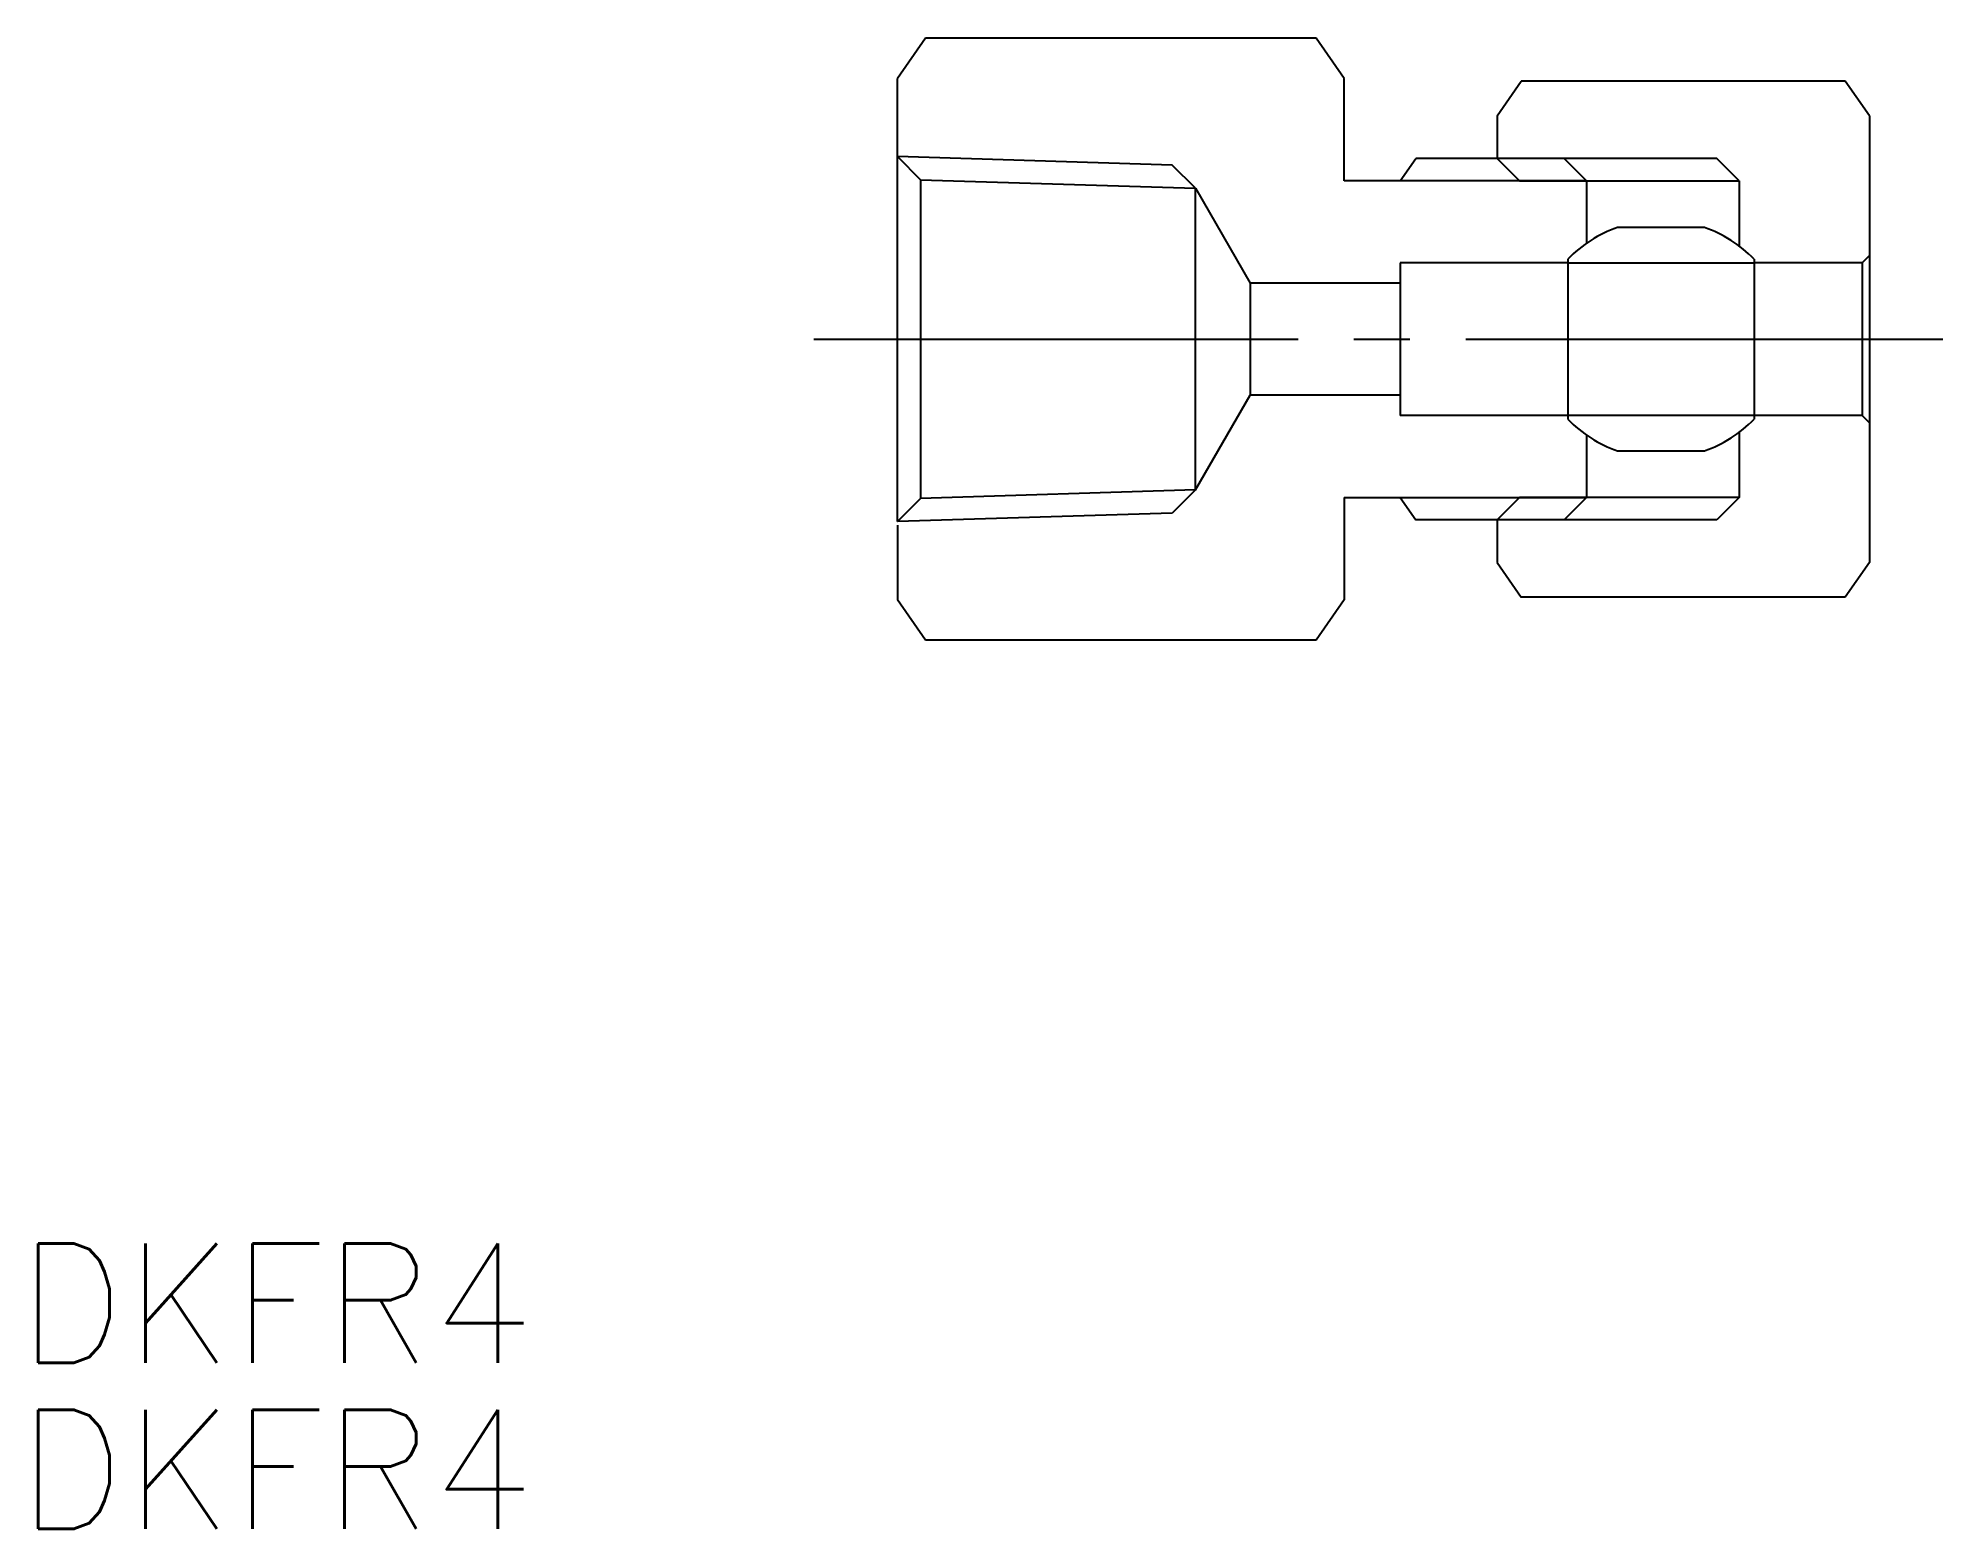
# Model space of a CAD drawing. Extents: x 91 to 142.1, y 143 to 183.
import ezdxf

# ---------------------------------------------------------------- set-up
doc = ezdxf.new("R2010")
doc.units = 0
doc.linetypes.add('CENTER', pattern=[17.5, 13, -1.5, 1.5, -1.5])
doc.layers.get('0').update_dxf_attribs({"linetype": 'CONTINUOUS'})
doc.layers.add('CENTER', color=1, linetype='CENTER')
doc.styles.get("Standard").update_dxf_attribs({"font": 'txt.shx', "bigfont": '@extfont2.shx'})

msp = doc.modelspace()

# ---------------------------------------------------------------- linework, layer by layer
at = {"color": 7, "linetype": 'CONTINUOUS'}
for p, q in [((114.818, 183.009), (114.059, 181.926)), ((125.301, 183.009), (114.818, 183.009)), ((126.059, 181.926), (125.301, 183.009)), ((114.059, 179.729), (114.059, 181.926)), ((126.059, 179.176), (126.059, 181.926)), ((130.159, 180.926), (130.809, 181.855)), ((139.509, 181.855), (130.809, 181.855)), ((140.159, 180.926), (139.509, 181.855)), ((130.159, 180.926), (130.159, 179.776)), ((140.159, 180.926), (140.159, 168.926)), ((114.059, 170.026), (114.059, 179.827)), ((121.44, 179.596), (114.059, 179.826)), ((114.059, 179.826), (114.679, 179.207)), ((122.059, 178.976), (121.44, 179.596)), ((127.559, 179.176), (127.979, 179.776)), ((131.959, 179.776), (127.979, 179.776)), ((136.059, 179.776), (130.159, 179.776)), ((130.159, 179.776), (130.759, 179.176)), ((132.559, 179.176), (131.959, 179.776)), ((136.659, 179.176), (136.059, 179.776)), ((132.559, 179.176), (126.059, 179.176)), ((130.759, 179.176), (136.659, 179.176)), ((132.559, 179.176), (132.559, 177.499)), ((136.659, 179.176), (136.659, 177.427)), ((122.059, 178.976), (123.532, 176.426)), ((135.727, 177.926), (133.392, 177.926)), ((127.559, 176.976), (127.559, 172.876)), ((132.059, 176.976), (127.559, 176.976)), ((132.059, 177.076), (132.059, 172.776)), ((132.059, 176.976), (137.059, 176.976)), ((137.059, 177.076), (137.059, 172.776)), ((137.059, 177.026), (137.059, 172.826)), ((139.959, 176.976), (137.059, 176.976)), ((139.959, 176.976), (140.159, 177.176)), ((139.959, 176.976), (139.959, 172.876)), ((127.559, 176.426), (123.532, 176.426)), ((123.532, 176.426), (123.532, 173.426)), ((122.059, 170.876), (123.532, 173.426)), ((127.559, 173.426), (123.532, 173.426)), ((132.059, 172.876), (127.559, 172.876)), ((137.059, 172.876), (132.059, 172.876)), ((139.959, 172.876), (137.059, 172.876)), ((139.959, 172.876), (140.159, 172.676)), ((132.559, 172.354), (132.559, 170.676)), ((136.659, 172.426), (136.659, 170.676)), ((133.392, 171.926), (135.727, 171.926)), ((122.059, 170.876), (121.44, 170.257)), ((114.059, 170.026), (114.679, 170.646)), ((126.059, 170.676), (126.059, 167.926)), ((126.059, 170.676), (132.559, 170.676)), ((127.559, 170.676), (127.979, 170.076)), ((130.159, 170.076), (130.759, 170.676)), ((136.659, 170.676), (130.759, 170.676)), ((132.559, 170.676), (131.959, 170.076)), ((136.659, 170.676), (136.059, 170.076)), ((121.44, 170.257), (114.059, 170.026)), ((114.059, 169.928), (114.059, 167.926)), ((131.959, 170.076), (127.979, 170.076)), ((136.059, 170.076), (130.159, 170.076)), ((130.159, 170.076), (130.159, 168.926)), ((130.159, 168.926), (130.809, 167.998)), ((140.159, 168.926), (139.509, 167.998)), ((114.818, 166.843), (114.059, 167.926)), ((126.059, 167.926), (125.301, 166.843)), ((139.509, 167.998), (130.809, 167.998)), ((125.301, 166.843), (114.818, 166.843))]:
    msp.add_line(p, q, dxfattribs=at)
at = {"color": 3, "linetype": 'CONTINUOUS'}
for p, q in [((114.679, 179.207), (114.679, 170.646)), ((114.679, 179.207), (122.059, 178.976)), ((122.059, 170.876), (122.059, 178.976)), ((122.059, 170.876), (114.679, 170.646))]:
    msp.add_line(p, q, dxfattribs=at)
at = {"color": 7, "linetype": 'CONTINUOUS'}
for centre, start, end in [((134.559, 174.627), 109.488, 135.5847), ((134.559, 174.627), 44.4153, 70.512), ((134.559, 175.226), 224.4153, 250.512), ((134.559, 175.226), 289.488, 315.5847)]:
    msp.add_arc(centre, 3.5, start, end, dxfattribs=at)
at = {"layer": 'CENTER', "color": 1, "linetype": 'CENTER'}
msp.add_line((111.817, 174.927), (142.13, 174.927), dxfattribs=at)

# ---------------------------------------------------------------- texts
at = {"color": 7, "linetype": 'CONTINUOUS'}
for p in [(90.44, 147.443), (90.44, 142.982)]:
    msp.add_text('DKFR4', height=3.2, dxfattribs=at).set_placement(p)

doc.saveas('drawing.dxf')
